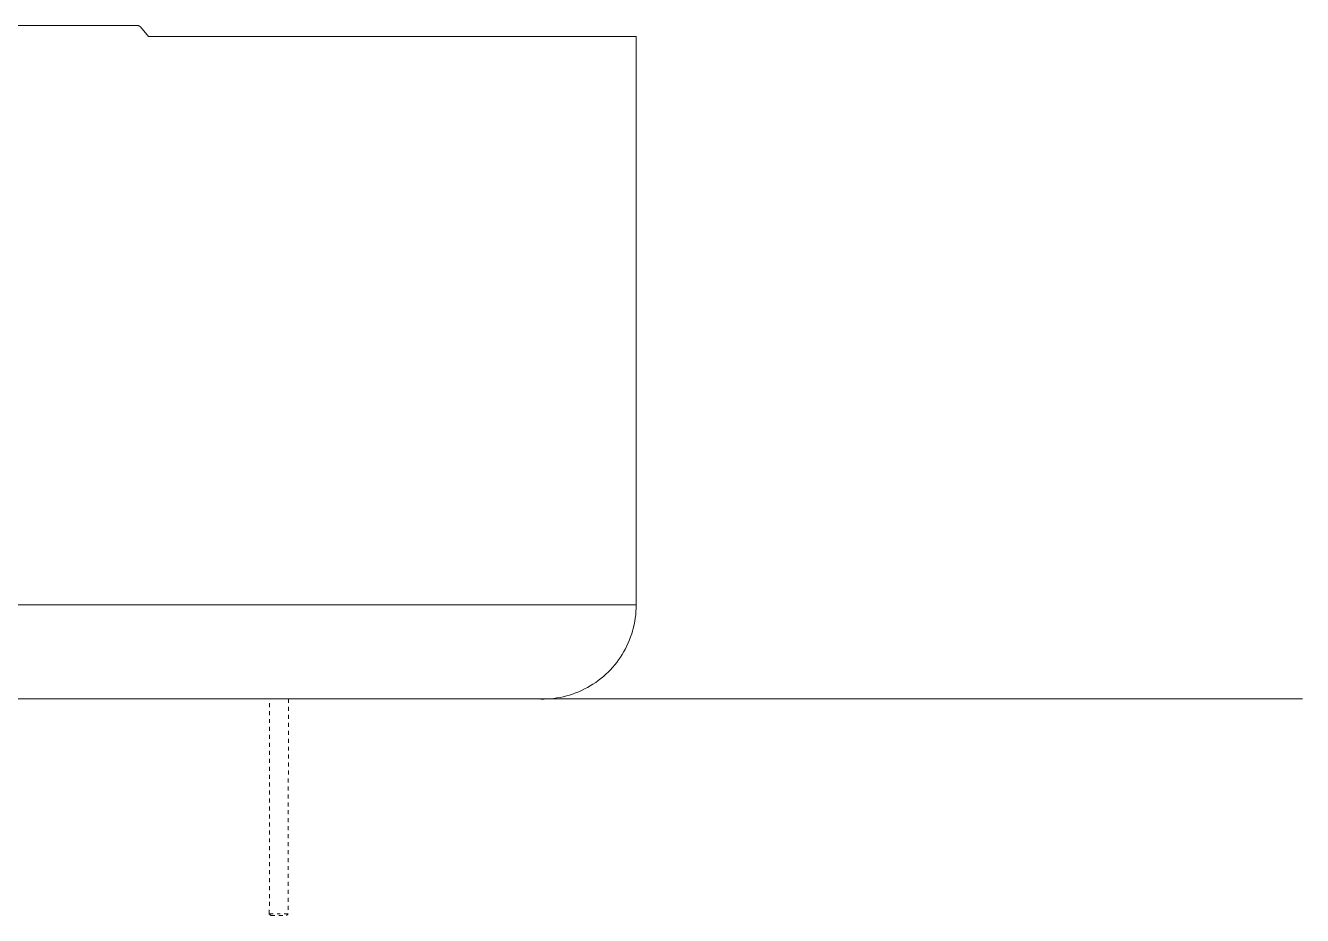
# Model space of a CAD drawing. Header units: inches. Extents: x 214 to 477, y -11 to 187.
# Drawn here: x 267.94 to 300.05, y 67.27 to 89.64 of the extents above; entities that cross this region are included whole.
import ezdxf

# ---------------------------------------------------------------- set-up
doc = ezdxf.new("R2010")
doc.units = ezdxf.units.IN
doc.linetypes.add('HIDDEN', pattern=[1.905, 1.27, -0.635])
doc.layers.add('ZANO_R', color=7, linetype='Continuous', lineweight=0)
doc.layers.add('ZANO_R_przerywana', color=250, linetype='HIDDEN', lineweight=0)

msp = doc.modelspace()

# ---------------------------------------------------------------- linework, layer by layer
at = {"layer": 'ZANO_R'}
for p, q in [((270.75628, 89.63891), (258.09791, 89.63891)), ((270.75958, 89.63881), (270.75628, 89.63891)), ((270.76288, 89.63859), (270.75958, 89.63881)), ((270.76616, 89.63826), (270.76288, 89.63859)), ((270.76943, 89.63781), (270.76616, 89.63826)), ((270.77269, 89.63725), (270.76943, 89.63781)), ((270.77592, 89.63658), (270.77269, 89.63725)), ((270.77913, 89.63579), (270.77592, 89.63658)), ((270.78231, 89.6349), (270.77913, 89.63579)), ((270.78545, 89.6339), (270.78231, 89.6349)), ((270.78856, 89.63278), (270.78545, 89.6339)), ((270.79163, 89.63157), (270.78856, 89.63278)), ((270.79466, 89.63024), (270.79163, 89.63157)), ((270.79763, 89.62881), (270.79466, 89.63024)), ((270.80056, 89.62728), (270.79763, 89.62881)), ((270.80343, 89.62565), (270.80056, 89.62728)), ((270.80625, 89.62393), (270.80343, 89.62565)), ((270.809, 89.6221), (270.80625, 89.62393)), ((270.81169, 89.62018), (270.809, 89.6221)), ((270.81431, 89.61817), (270.81169, 89.62018)), ((270.81685, 89.61607), (270.81431, 89.61817)), ((270.81933, 89.61388), (270.81685, 89.61607)), ((270.82172, 89.61161), (270.81933, 89.61388)), ((270.82404, 89.60926), (270.82172, 89.61161)), ((270.82628, 89.60683), (270.82404, 89.60926)), ((270.82842, 89.60432), (270.82628, 89.60683)), ((271.03583, 89.36332), (270.82842, 89.60432)), ((283.29491, 89.36332), (271.03583, 89.36332)), ((283.29491, 89.36332), (283.29491, 75.0719)), ((258.09791, 75.0719), (283.29483, 75.0719)), ((283.28228, 74.82453), (283.27248, 74.74367)), ((283.2893, 74.90569), (283.28228, 74.82453)), ((283.29351, 74.98704), (283.2893, 74.90569)), ((283.29492, 75.06848), (283.29351, 74.98704)), ((283.29491, 75.0719), (283.29483, 75.0719)), ((283.29492, 75.06848), (283.29491, 75.0719)), ((283.22642, 74.50377), (283.20559, 74.42502)), ((283.24453, 74.58319), (283.22642, 74.50377)), ((283.25989, 74.66319), (283.24453, 74.58319)), ((283.27248, 74.74367), (283.25989, 74.66319)), ((283.12698, 74.19374), (283.09552, 74.1186)), ((283.15584, 74.26991), (283.12698, 74.19374)), ((283.18205, 74.34704), (283.15584, 74.26991)), ((283.20559, 74.42502), (283.18205, 74.34704)), ((282.98586, 73.90032), (282.94436, 73.83022)), ((283.02491, 73.9718), (282.98586, 73.90032)), ((283.06148, 74.04459), (283.02491, 73.9718)), ((283.09552, 74.1186), (283.06148, 74.04459)), ((282.75498, 73.56537), (282.70208, 73.50344)), ((282.80573, 73.6291), (282.75498, 73.56537)), ((282.85424, 73.69453), (282.80573, 73.6291)), ((282.90047, 73.7616), (282.85424, 73.69453)), ((282.94436, 73.83022), (282.90047, 73.7616)), ((282.40732, 73.22306), (282.34281, 73.17332)), ((282.47007, 73.275), (282.40732, 73.22306)), ((282.53099, 73.32908), (282.47007, 73.275)), ((282.59001, 73.38522), (282.53099, 73.32908)), ((282.64706, 73.44336), (282.59001, 73.38522)), ((282.70208, 73.50344), (282.64706, 73.44336)), ((281.84886, 72.89117), (281.77325, 72.86087)), ((281.92339, 72.92405), (281.84886, 72.89117)), ((281.99674, 72.95948), (281.92339, 72.92405)), ((282.06882, 72.99742), (281.99674, 72.95948)), ((282.13955, 73.03783), (282.06882, 72.99742)), ((282.20885, 73.08064), (282.13955, 73.03783)), ((282.27663, 73.12583), (282.20885, 73.08064)), ((282.34281, 73.17332), (282.27663, 73.12583)), ((267.94049, 72.70922), (280.81458, 72.70922)), ((280.896, 72.70655), (280.81458, 72.70922)), ((280.97746, 72.70669), (280.896, 72.70655)), ((281.05886, 72.70964), (280.97746, 72.70669)), ((281.14011, 72.71539), (281.05886, 72.70964)), ((281.22112, 72.72394), (281.14011, 72.71539)), ((281.30179, 72.73528), (281.22112, 72.72394)), ((281.38201, 72.74939), (281.30179, 72.73528)), ((281.46171, 72.76626), (281.38201, 72.74939)), ((281.54077, 72.78587), (281.46171, 72.76626)), ((281.61911, 72.80819), (281.54077, 72.78587)), ((281.69663, 72.8332), (281.61911, 72.80819)), ((281.77325, 72.86087), (281.69663, 72.8332))]:
    msp.add_line(p, q, dxfattribs=at)
msp.add_lwpolyline([(224.67066, 72.70922), (300.04836, 72.70922)], dxfattribs=at)
at = {"layer": 'ZANO_R_przerywana', "ltscale": 0.05}
for p, q in [((274.07044, 67.30475), (274.07893, 72.70922)), ((274.55138, 72.70922), (274.54288, 67.30401)), ((274.07048, 67.30471), (274.07045, 67.30474)), ((274.07052, 67.30475), (274.31375, 67.30437)), ((274.10833, 67.26674), (274.07052, 67.30467)), ((274.10835, 67.26674), (274.31255, 67.26642)), ((274.31255, 67.26642), (274.50485, 67.26611)), ((274.54278, 67.30401), (274.31375, 67.30437)), ((274.54283, 67.30396), (274.50487, 67.26611))]:
    msp.add_line(p, q, dxfattribs=at)

doc.saveas('drawing.dxf')
